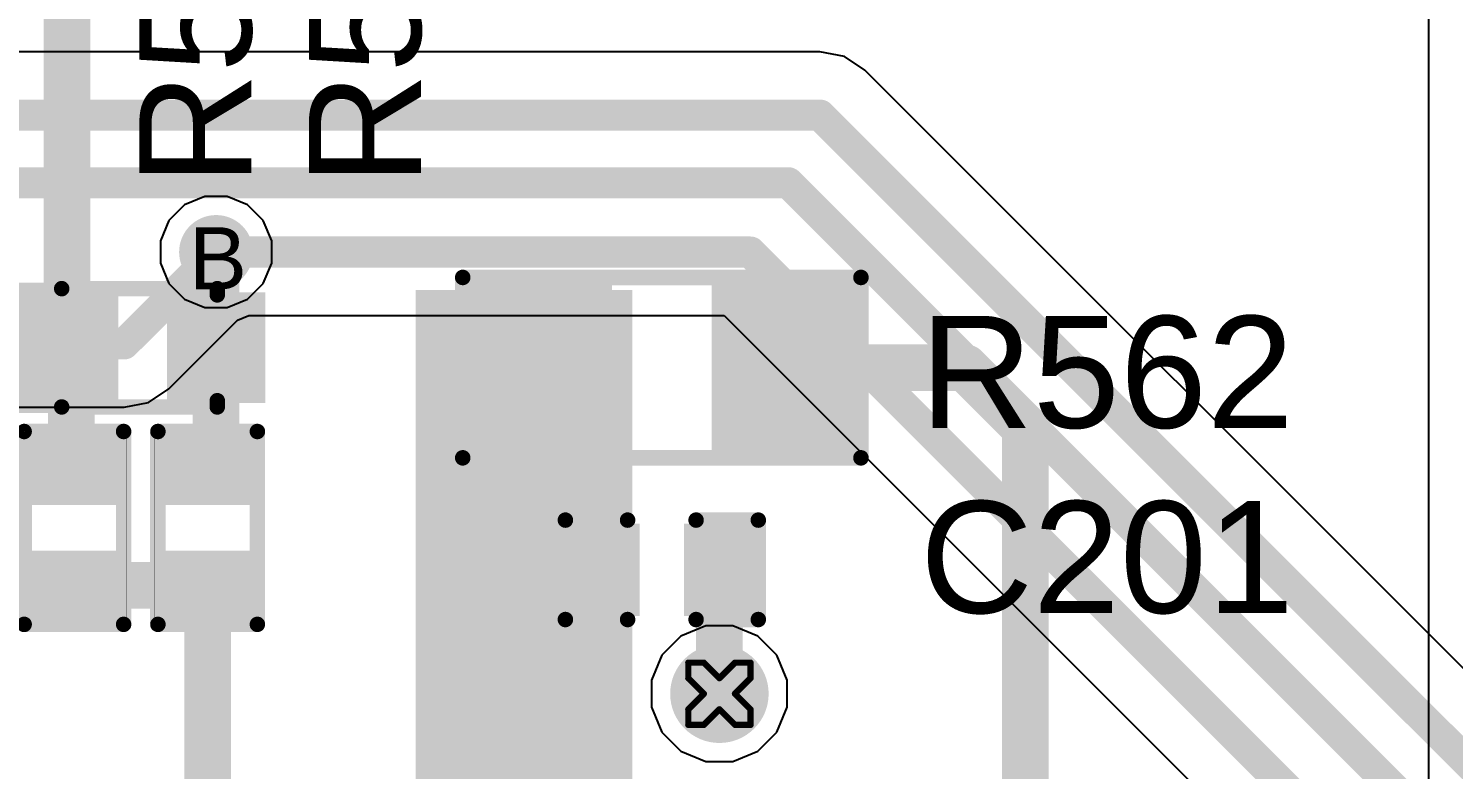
# Model space of a CAD drawing. Header units: inches. Extents: x 0 to 5379, y 0 to 5429.
# Drawn here: x 67.12 to 78.76, y 116.41 to 122.46 of the extents above; entities that cross this region are included whole.
import ezdxf

# ---------------------------------------------------------------- set-up
doc = ezdxf.new("R2010")
doc.units = ezdxf.units.IN
for name, color, linetype in [('Bottom Layer', 5, 'Continuous'), ('Bottom Solder', 6, 'Continuous'), ('Drill Drawing', 1, 'Continuous'), ('GND01', 16, 'Continuous'), ('GND02', 76, 'Continuous'), ('PWR', 156, 'Continuous'), ('SIG 01', 90, 'Continuous'), ('Top Layer', 1, 'Continuous'), ('Top Overlay', 2, 'Continuous'), ('Top Paste', 8, 'Continuous'), ('Top Solder', 216, 'Continuous'), ('Via Holes', 16, 'Continuous')]:
    doc.layers.add(name, color=color, linetype=linetype)
doc.styles.add('Arial', font='', dxfattribs={"height": 0.2})
doc.styles.get('Arial').set_extended_font_data('Arial')

# ---------------------------------------------------------------- blocks, each defined once
blk = doc.blocks.new('R___0805_218')
at = {"layer": 'Top Layer'}
for points in [[(-1.524, 0.635), (-0.508, 0.635), (-0.508, -0.635), (-1.524, -0.635)], [(0.508, 0.635), (1.524, 0.635), (1.524, -0.635), (0.508, -0.635)]]:
    blk.add_hatch(color=1, dxfattribs=at).paths.add_polyline_path(points)
at = {"layer": 'Top Paste'}
for points in [[(-1.524, 0.635), (-0.508, 0.635), (-0.508, -0.635), (-1.524, -0.635)], [(0.508, 0.635), (1.524, 0.635), (1.524, -0.635), (0.508, -0.635)]]:
    blk.add_hatch(color=8, dxfattribs=at).paths.add_polyline_path(points)
at = {"layer": 'Top Solder'}
for points in [[(-1.6256, 0.7366), (-0.4064, 0.7366), (-0.4064, -0.7366), (-1.6256, -0.7366)], [(0.4064, 0.7366), (1.6256, 0.7366), (1.6256, -0.7366), (0.4064, -0.7366)]]:
    blk.add_hatch(color=216, dxfattribs=at).paths.add_polyline_path(points)
at = {"layer": 'Top Overlay'}
for points in [[(1.6256, 0.7366, 0.127, 0.127, 0), (-1.6256, 0.7366, 0.127, 0.127, 0)], [(-1.6256, 0.7366, 0.127, 0.127, 0), (-1.6256, -0.7366, 0.127, 0.127, 0)], [(1.6256, 0.7366, 0.127, 0.127, 0), (1.6256, -0.7366, 0.127, 0.127, 0)], [(1.6256, -0.7366, 0.127, 0.127, 0), (-1.6256, -0.7366, 0.127, 0.127, 0)]]:
    blk.add_lwpolyline(points, format="xyseb", dxfattribs=at)
for points in [[(-1.65735, 0.7366, 0.0635, 0.0635, 1), (-1.59385, 0.7366, 0.0635, 0.0635, 1)], [(-1.65735, 0.7366, 0.0635, 0.0635, 1), (-1.59385, 0.7366, 0.0635, 0.0635, 1)], [(1.59385, 0.7366, 0.0635, 0.0635, 1), (1.65735, 0.7366, 0.0635, 0.0635, 1)], [(1.59385, 0.7366, 0.0635, 0.0635, 1), (1.65735, 0.7366, 0.0635, 0.0635, 1)], [(-1.65735, -0.7366, 0.0635, 0.0635, 1), (-1.59385, -0.7366, 0.0635, 0.0635, 1)], [(-1.65735, -0.7366, 0.0635, 0.0635, 1), (-1.59385, -0.7366, 0.0635, 0.0635, 1)], [(1.59385, -0.7366, 0.0635, 0.0635, 1), (1.65735, -0.7366, 0.0635, 0.0635, 1)], [(1.59385, -0.7366, 0.0635, 0.0635, 1), (1.65735, -0.7366, 0.0635, 0.0635, 1)]]:
    blk.add_lwpolyline(points, format="xyseb", close=True, dxfattribs=at)
blk = doc.blocks.new('R___0402_219')
at = {"layer": 'Top Layer'}
for points in [[(-0.699, -0.318), (-0.699, 0.317), (-0.241, 0.317), (-0.241, -0.318)], [(0.241, -0.318), (0.241, 0.317), (0.699, 0.317), (0.699, -0.318)]]:
    blk.add_hatch(color=1, dxfattribs=at).paths.add_polyline_path(points)
at = {"layer": 'Top Paste'}
for points in [[(-0.699, -0.318), (-0.699, 0.317), (-0.241, 0.317), (-0.241, -0.318)], [(0.241, -0.318), (0.241, 0.317), (0.699, 0.317), (0.699, -0.318)]]:
    blk.add_hatch(color=8, dxfattribs=at).paths.add_polyline_path(points)
at = {"layer": 'Top Solder'}
for points in [[(-0.754, -0.373), (-0.754, 0.373), (-0.186, 0.373), (-0.186, -0.373)], [(0.186, -0.373), (0.186, 0.373), (0.754, 0.373), (0.754, -0.373)]]:
    blk.add_hatch(color=216, dxfattribs=at).paths.add_polyline_path(points)
at = {"layer": 'Top Overlay'}
for points in [[(0.787, 0.406, 0.127, 0.127, 0), (-0.787, 0.406, 0.127, 0.127, 0)], [(-0.787, -0.406, 0.127, 0.127, 0), (-0.787, 0.406, 0.127, 0.127, 0)], [(0.787, -0.406, 0.127, 0.127, 0), (0.787, 0.406, 0.127, 0.127, 0)], [(0.787, -0.406, 0.127, 0.127, 0), (-0.787, -0.406, 0.127, 0.127, 0)], [(0.813, -0.432, 0.00323, 0.00323, 0), (-0.813, -0.432, 0.00323, 0.00323, 0)]]:
    blk.add_lwpolyline(points, format="xyseb", dxfattribs=at)
for points in [[(-0.819, 0.406, 0.0635, 0.0635, 1), (-0.756, 0.406, 0.0635, 0.0635, 1)], [(-0.819, 0.406, 0.0635, 0.0635, 1), (-0.756, 0.406, 0.0635, 0.0635, 1)], [(0.756, 0.406, 0.0635, 0.0635, 1), (0.819, 0.406, 0.0635, 0.0635, 1)], [(0.756, 0.406, 0.0635, 0.0635, 1), (0.819, 0.406, 0.0635, 0.0635, 1)], [(-0.819, -0.406, 0.0635, 0.0635, 1), (-0.756, -0.406, 0.0635, 0.0635, 1)], [(-0.819, -0.406, 0.0635, 0.0635, 1), (-0.756, -0.406, 0.0635, 0.0635, 1)], [(0.756, -0.406, 0.0635, 0.0635, 1), (0.819, -0.406, 0.0635, 0.0635, 1)], [(0.756, -0.406, 0.0635, 0.0635, 1), (0.819, -0.406, 0.0635, 0.0635, 1)], [(-0.814, -0.432, 0.00161, 0.00161, 1), (-0.812, -0.432, 0.00161, 0.00161, 1)], [(0.812, -0.432, 0.00161, 0.00161, 1), (0.814, -0.432, 0.00161, 0.00161, 1)]]:
    blk.add_lwpolyline(points, format="xyseb", close=True, dxfattribs=at)
blk = doc.blocks.new('R___0402_224')
at = {"layer": 'Top Layer'}
for points in [[(-0.699, -0.318), (-0.699, 0.318), (-0.241, 0.318), (-0.241, -0.318)], [(0.241, -0.318), (0.241, 0.318), (0.699, 0.318), (0.699, -0.318)]]:
    blk.add_hatch(color=1, dxfattribs=at).paths.add_polyline_path(points)
at = {"layer": 'Top Paste'}
for points in [[(-0.699, -0.318), (-0.699, 0.318), (-0.241, 0.318), (-0.241, -0.318)], [(0.241, -0.318), (0.241, 0.318), (0.699, 0.318), (0.699, -0.318)]]:
    blk.add_hatch(color=8, dxfattribs=at).paths.add_polyline_path(points)
at = {"layer": 'Top Solder'}
for points in [[(-0.754, -0.373), (-0.754, 0.373), (-0.186, 0.373), (-0.186, -0.373)], [(0.186, -0.373), (0.186, 0.373), (0.754, 0.373), (0.754, -0.373)]]:
    blk.add_hatch(color=216, dxfattribs=at).paths.add_polyline_path(points)
at = {"layer": 'Top Overlay'}
for points in [[(-0.787, 0.406, 0.127, 0.127, 0), (0.787, 0.406, 0.127, 0.127, 0)], [(-0.787, 0.406, 0.127, 0.127, 0), (-0.787, -0.406, 0.127, 0.127, 0)], [(0.787, 0.406, 0.127, 0.127, 0), (0.787, -0.406, 0.127, 0.127, 0)], [(-0.787, -0.406, 0.127, 0.127, 0), (0.787, -0.406, 0.127, 0.127, 0)], [(-0.813, -0.432, 0.00323, 0.00323, 0), (0.813, -0.432, 0.00323, 0.00323, 0)]]:
    blk.add_lwpolyline(points, format="xyseb", dxfattribs=at)
for points in [[(-0.819, 0.406, 0.0635, 0.0635, 1), (-0.756, 0.406, 0.0635, 0.0635, 1)], [(-0.819, 0.406, 0.0635, 0.0635, 1), (-0.756, 0.406, 0.0635, 0.0635, 1)], [(0.756, 0.406, 0.0635, 0.0635, 1), (0.819, 0.406, 0.0635, 0.0635, 1)], [(0.756, 0.406, 0.0635, 0.0635, 1), (0.819, 0.406, 0.0635, 0.0635, 1)], [(-0.819, -0.406, 0.0635, 0.0635, 1), (-0.756, -0.406, 0.0635, 0.0635, 1)], [(-0.819, -0.406, 0.0635, 0.0635, 1), (-0.756, -0.406, 0.0635, 0.0635, 1)], [(0.756, -0.406, 0.0635, 0.0635, 1), (0.819, -0.406, 0.0635, 0.0635, 1)], [(0.756, -0.406, 0.0635, 0.0635, 1), (0.819, -0.406, 0.0635, 0.0635, 1)], [(-0.814, -0.432, 0.00161, 0.00161, 1), (-0.812, -0.432, 0.00161, 0.00161, 1)], [(0.812, -0.432, 0.00161, 0.00161, 1), (0.814, -0.432, 0.00161, 0.00161, 1)]]:
    blk.add_lwpolyline(points, format="xyseb", close=True, dxfattribs=at)
blk = doc.blocks.new('SOD_523_835')
at = {"layer": 'Top Layer'}
for points in [[(-0.9, 0.35), (-0.3, 0.35), (-0.3, -0.35), (-0.9, -0.35)], [(0.3, 0.35), (0.9, 0.35), (0.9, -0.35), (0.3, -0.35)]]:
    blk.add_hatch(color=1, dxfattribs=at).paths.add_polyline_path(points)
at = {"layer": 'Top Overlay'}
for points in [[(0.662, 0.356), (1.424, 0.356), (1.424, 0.533), (0.662, 0.533)], [(0.941, -0.381), (1.424, -0.381), (1.424, 0.381), (0.941, 0.381)], [(0.662, -0.533), (1.424, -0.533), (1.424, -0.356), (0.662, -0.356)]]:
    blk.add_hatch(color=2, dxfattribs=at).paths.add_polyline_path(points)
at = {"layer": 'Top Paste'}
for points in [[(-0.9, 0.35), (-0.3, 0.35), (-0.3, -0.35), (-0.9, -0.35)], [(0.3, 0.35), (0.9, 0.35), (0.9, -0.35), (0.3, -0.35)]]:
    blk.add_hatch(color=8, dxfattribs=at).paths.add_polyline_path(points)
at = {"layer": 'Top Solder'}
for points in [[(-1.002, 0.452), (-0.198, 0.452), (-0.198, -0.452), (-1.002, -0.452)], [(0.198, 0.452), (1.002, 0.452), (1.002, -0.452), (0.198, -0.452)]]:
    blk.add_hatch(color=216, dxfattribs=at).paths.add_polyline_path(points)
at = {"layer": 'Top Overlay'}
for points in [[(0.66, 0.483, 0.127, 0.127, 0), (-0.61, 0.483, 0.127, 0.127, 0)], [(-0.61, 0.482, 0.127, 0.127, 0), (-0.61, 0.432, 0.127, 0.127, 0)], [(-0.61, -0.432, 0.127, 0.127, 0), (-0.61, -0.482, 0.127, 0.127, 0)], [(0.66, -0.483, 0.127, 0.127, 0), (-0.61, -0.483, 0.127, 0.127, 0)]]:
    blk.add_lwpolyline(points, format="xyseb", dxfattribs=at)
for points in [[(-0.641, 0.483, 0.0635, 0.0635, 1), (-0.578, 0.483, 0.0635, 0.0635, 1)], [(-0.641, 0.482, 0.0635, 0.0635, 1), (-0.578, 0.482, 0.0635, 0.0635, 1)], [(-0.641, 0.432, 0.0635, 0.0635, 1), (-0.578, 0.432, 0.0635, 0.0635, 1)], [(0.629, 0.483, 0.0635, 0.0635, 1), (0.692, 0.483, 0.0635, 0.0635, 1)], [(-0.641, -0.432, 0.0635, 0.0635, 1), (-0.578, -0.432, 0.0635, 0.0635, 1)], [(-0.641, -0.482, 0.0635, 0.0635, 1), (-0.578, -0.482, 0.0635, 0.0635, 1)], [(-0.641, -0.483, 0.0635, 0.0635, 1), (-0.578, -0.483, 0.0635, 0.0635, 1)], [(0.629, -0.483, 0.0635, 0.0635, 1), (0.692, -0.483, 0.0635, 0.0635, 1)]]:
    blk.add_lwpolyline(points, format="xyseb", close=True, dxfattribs=at)
blk = doc.blocks.new('C___0402_928')
at = {"layer": 'Top Layer'}
for points in [[(-0.699, -0.318), (-0.699, 0.318), (-0.241, 0.318), (-0.241, -0.318)], [(0.241, -0.318), (0.241, 0.318), (0.699, 0.318), (0.699, -0.318)]]:
    blk.add_hatch(color=1, dxfattribs=at).paths.add_polyline_path(points)
at = {"layer": 'Top Paste'}
for points in [[(-0.699, -0.318), (-0.699, 0.318), (-0.241, 0.318), (-0.241, -0.318)], [(0.241, -0.318), (0.241, 0.318), (0.699, 0.318), (0.699, -0.318)]]:
    blk.add_hatch(color=8, dxfattribs=at).paths.add_polyline_path(points)
at = {"layer": 'Top Solder'}
for points in [[(-0.758, -0.377), (-0.758, 0.377), (-0.181, 0.377), (-0.181, -0.377)], [(0.181, -0.377), (0.181, 0.377), (0.758, 0.377), (0.758, -0.377)]]:
    blk.add_hatch(color=216, dxfattribs=at).paths.add_polyline_path(points)
at = {"layer": 'Top Overlay'}
for points in [[(-0.787, -0.406, 0.127, 0.127, 0), (-0.787, 0.406, 0.127, 0.127, 0)], [(-0.787, 0.406, 0.127, 0.127, 0), (-0.279, 0.406, 0.127, 0.127, 0)], [(0.279, 0.406, 0.127, 0.127, 0), (0.787, 0.406, 0.127, 0.127, 0)], [(0.787, -0.406, 0.127, 0.127, 0), (0.787, 0.406, 0.127, 0.127, 0)], [(-0.787, -0.406, 0.127, 0.127, 0), (-0.279, -0.406, 0.127, 0.127, 0)], [(0.279, -0.406, 0.127, 0.127, 0), (0.787, -0.406, 0.127, 0.127, 0)]]:
    blk.add_lwpolyline(points, format="xyseb", dxfattribs=at)
for points in [[(-0.819, 0.406, 0.0635, 0.0635, 1), (-0.756, 0.406, 0.0635, 0.0635, 1)], [(-0.819, 0.406, 0.0635, 0.0635, 1), (-0.756, 0.406, 0.0635, 0.0635, 1)], [(-0.311, 0.406, 0.0635, 0.0635, 1), (-0.248, 0.406, 0.0635, 0.0635, 1)], [(0.248, 0.406, 0.0635, 0.0635, 1), (0.311, 0.406, 0.0635, 0.0635, 1)], [(0.756, 0.406, 0.0635, 0.0635, 1), (0.819, 0.406, 0.0635, 0.0635, 1)], [(0.756, 0.406, 0.0635, 0.0635, 1), (0.819, 0.406, 0.0635, 0.0635, 1)], [(-0.819, -0.406, 0.0635, 0.0635, 1), (-0.756, -0.406, 0.0635, 0.0635, 1)], [(-0.819, -0.406, 0.0635, 0.0635, 1), (-0.756, -0.406, 0.0635, 0.0635, 1)], [(-0.311, -0.406, 0.0635, 0.0635, 1), (-0.248, -0.406, 0.0635, 0.0635, 1)], [(0.248, -0.406, 0.0635, 0.0635, 1), (0.311, -0.406, 0.0635, 0.0635, 1)], [(0.756, -0.406, 0.0635, 0.0635, 1), (0.819, -0.406, 0.0635, 0.0635, 1)], [(0.756, -0.406, 0.0635, 0.0635, 1), (0.819, -0.406, 0.0635, 0.0635, 1)]]:
    blk.add_lwpolyline(points, format="xyseb", close=True, dxfattribs=at)

msp = doc.modelspace()

# ---------------------------------------------------------------- hatches: boundary and pattern name
at = {"layer": 'Bottom Layer'}
h = msp.add_hatch(color=5, dxfattribs=at)
edge = h.paths.add_edge_path()
edge.add_arc((68.653, 120.635), 0.2, 0, 360)
h = msp.add_hatch(color=5, dxfattribs=at)
edge = h.paths.add_edge_path()
edge.add_arc((72.762, 117.028), 0.3, 0, 360)
at = {"layer": 'Bottom Solder'}
h = msp.add_hatch(color=6, dxfattribs=at)
edge = h.paths.add_edge_path()
edge.add_arc((68.653, 120.635), 0.302, 0, 360)
h = msp.add_hatch(color=6, dxfattribs=at)
edge = h.paths.add_edge_path()
edge.add_arc((72.762, 117.028), 0.402, 0, 360)
at = {"layer": 'GND01'}
h = msp.add_hatch(color=16, dxfattribs=at)
edge = h.paths.add_edge_path()
edge.add_arc((68.653, 120.635), 0.2, 0, 360)
h = msp.add_hatch(color=16, dxfattribs=at)
edge = h.paths.add_edge_path()
edge.add_arc((72.762, 117.028), 0.3, 0, 360)
at = {"layer": 'GND02'}
h = msp.add_hatch(color=76, dxfattribs=at)
edge = h.paths.add_edge_path()
edge.add_arc((68.653, 120.635), 0.2, 0, 360)
h = msp.add_hatch(color=76, dxfattribs=at)
edge = h.paths.add_edge_path()
edge.add_arc((72.762, 117.028), 0.3, 0, 360)
at = {"layer": 'PWR'}
h = msp.add_hatch(color=156, dxfattribs=at)
edge = h.paths.add_edge_path()
edge.add_arc((68.653, 120.635), 0.2, 0, 360)
h = msp.add_hatch(color=156, dxfattribs=at)
edge = h.paths.add_edge_path()
edge.add_arc((72.762, 117.028), 0.3, 0, 360)
at = {"layer": 'SIG 01'}
h = msp.add_hatch(color=90, dxfattribs=at)
edge = h.paths.add_edge_path()
edge.add_arc((68.653, 120.635), 0.2, 0, 360)
h = msp.add_hatch(color=90, dxfattribs=at)
edge = h.paths.add_edge_path()
edge.add_arc((72.762, 117.028), 0.3, 0, 360)
at = {"layer": 'Top Layer'}
h = msp.add_hatch(color=1, dxfattribs=at)
edge = h.paths.add_edge_path()
edge.add_arc((68.653, 120.635), 0.2, 0, 360)
msp.add_hatch(color=1, dxfattribs=at).paths.add_polyline_path([(70.282, 114.174), (72.051, 114.174), (72.051, 120.326), (70.282, 120.326)])
h = msp.add_hatch(color=1, dxfattribs=at)
edge = h.paths.add_edge_path()
edge.add_arc((72.762, 117.028), 0.3, 0, 360)
at = {"layer": 'Top Solder'}
h = msp.add_hatch(color=216, dxfattribs=at)
edge = h.paths.add_edge_path()
edge.add_arc((68.653, 120.635), 0.302, 0, 360)
h = msp.add_hatch(color=216, dxfattribs=at)
edge = h.paths.add_edge_path()
edge.add_arc((72.762, 117.028), 0.402, 0, 360)
at = {"layer": 'Via Holes'}
h = msp.add_hatch(color=7, dxfattribs=at)
edge = h.paths.add_edge_path()
edge.add_arc((68.653, 120.635), 0.1, 0, 360)
h = msp.add_hatch(color=7, dxfattribs=at)
edge = h.paths.add_edge_path()
edge.add_arc((72.762, 117.028), 0.15, 0, 360)

# ---------------------------------------------------------------- linework, layer by layer
at = {"layer": 'Bottom Layer'}
for p, q in [((68.395, 121.02), (68.268, 120.892)), ((68.562, 121.089), (68.395, 121.02)), ((68.743, 121.089), (68.562, 121.089)), ((68.91, 121.02), (68.743, 121.089)), ((69.037, 120.892), (68.91, 121.02)), ((68.268, 120.892), (68.199, 120.726)), ((69.107, 120.726), (69.037, 120.892)), ((68.199, 120.726), (68.199, 120.545)), ((69.107, 120.545), (69.107, 120.726)), ((68.199, 120.545), (68.268, 120.378)), ((69.037, 120.378), (69.107, 120.545)), ((68.268, 120.378), (68.395, 120.25)), ((68.91, 120.25), (69.037, 120.378)), ((68.395, 120.25), (68.562, 120.181)), ((68.562, 120.181), (68.743, 120.181)), ((68.743, 120.181), (68.91, 120.25))]:
    msp.add_line(p, q, dxfattribs=at)
at = {"layer": 'Drill Drawing'}
for points in [[(72.508, 117.155, 0.0508, 0.0508, 0), (72.508, 117.282, 0.0508, 0.0508, 0)], [(72.508, 117.282, 0.0508, 0.0508, 0), (72.635, 117.282, 0.0508, 0.0508, 0)], [(72.635, 117.282, 0.0508, 0.0508, 0), (72.762, 117.155, 0.0508, 0.0508, 0)], [(72.762, 117.155, 0.0508, 0.0508, 0), (72.889, 117.282, 0.0508, 0.0508, 0)], [(72.889, 117.282, 0.0508, 0.0508, 0), (73.016, 117.282, 0.0508, 0.0508, 0)], [(73.016, 117.155, 0.0508, 0.0508, 0), (73.016, 117.282, 0.0508, 0.0508, 0)], [(72.508, 117.155, 0.0508, 0.0508, 0), (72.635, 117.028, 0.0508, 0.0508, 0)], [(72.889, 117.028, 0.0508, 0.0508, 0), (73.016, 117.155, 0.0508, 0.0508, 0)], [(72.508, 116.901, 0.0508, 0.0508, 0), (72.635, 117.028, 0.0508, 0.0508, 0)], [(72.889, 117.028, 0.0508, 0.0508, 0), (73.016, 116.901, 0.0508, 0.0508, 0)], [(72.508, 116.774, 0.0508, 0.0508, 0), (72.508, 116.901, 0.0508, 0.0508, 0)], [(72.635, 116.774, 0.0508, 0.0508, 0), (72.762, 116.901, 0.0508, 0.0508, 0)], [(72.762, 116.901, 0.0508, 0.0508, 0), (72.889, 116.774, 0.0508, 0.0508, 0)], [(73.016, 116.774, 0.0508, 0.0508, 0), (73.016, 116.901, 0.0508, 0.0508, 0)], [(72.508, 116.774, 0.0508, 0.0508, 0), (72.635, 116.774, 0.0508, 0.0508, 0)], [(72.889, 116.774, 0.0508, 0.0508, 0), (73.016, 116.774, 0.0508, 0.0508, 0)]]:
    msp.add_lwpolyline(points, format="xyseb", dxfattribs=at)
for points in [[(72.495, 117.282, 0.0254, 0.0254, 1), (72.521, 117.282, 0.0254, 0.0254, 1)], [(72.495, 117.282, 0.0254, 0.0254, 1), (72.521, 117.282, 0.0254, 0.0254, 1)], [(72.622, 117.282, 0.0254, 0.0254, 1), (72.648, 117.282, 0.0254, 0.0254, 1)], [(72.622, 117.282, 0.0254, 0.0254, 1), (72.648, 117.282, 0.0254, 0.0254, 1)], [(72.876, 117.282, 0.0254, 0.0254, 1), (72.902, 117.282, 0.0254, 0.0254, 1)], [(72.876, 117.282, 0.0254, 0.0254, 1), (72.902, 117.282, 0.0254, 0.0254, 1)], [(73.003, 117.282, 0.0254, 0.0254, 1), (73.029, 117.282, 0.0254, 0.0254, 1)], [(73.003, 117.282, 0.0254, 0.0254, 1), (73.029, 117.282, 0.0254, 0.0254, 1)], [(72.495, 117.155, 0.0254, 0.0254, 1), (72.521, 117.155, 0.0254, 0.0254, 1)], [(72.495, 117.155, 0.0254, 0.0254, 1), (72.521, 117.155, 0.0254, 0.0254, 1)], [(72.749, 117.155, 0.0254, 0.0254, 1), (72.775, 117.155, 0.0254, 0.0254, 1)], [(72.749, 117.155, 0.0254, 0.0254, 1), (72.775, 117.155, 0.0254, 0.0254, 1)], [(73.003, 117.155, 0.0254, 0.0254, 1), (73.029, 117.155, 0.0254, 0.0254, 1)], [(73.003, 117.155, 0.0254, 0.0254, 1), (73.029, 117.155, 0.0254, 0.0254, 1)], [(72.622, 117.028, 0.0254, 0.0254, 1), (72.648, 117.028, 0.0254, 0.0254, 1)], [(72.622, 117.028, 0.0254, 0.0254, 1), (72.648, 117.028, 0.0254, 0.0254, 1)], [(72.876, 117.028, 0.0254, 0.0254, 1), (72.902, 117.028, 0.0254, 0.0254, 1)], [(72.876, 117.028, 0.0254, 0.0254, 1), (72.902, 117.028, 0.0254, 0.0254, 1)], [(72.495, 116.901, 0.0254, 0.0254, 1), (72.521, 116.901, 0.0254, 0.0254, 1)], [(72.495, 116.901, 0.0254, 0.0254, 1), (72.521, 116.901, 0.0254, 0.0254, 1)], [(72.749, 116.901, 0.0254, 0.0254, 1), (72.775, 116.901, 0.0254, 0.0254, 1)], [(72.749, 116.901, 0.0254, 0.0254, 1), (72.775, 116.901, 0.0254, 0.0254, 1)], [(73.003, 116.901, 0.0254, 0.0254, 1), (73.029, 116.901, 0.0254, 0.0254, 1)], [(73.003, 116.901, 0.0254, 0.0254, 1), (73.029, 116.901, 0.0254, 0.0254, 1)], [(72.495, 116.774, 0.0254, 0.0254, 1), (72.521, 116.774, 0.0254, 0.0254, 1)], [(72.495, 116.774, 0.0254, 0.0254, 1), (72.521, 116.774, 0.0254, 0.0254, 1)], [(72.622, 116.774, 0.0254, 0.0254, 1), (72.648, 116.774, 0.0254, 0.0254, 1)], [(72.622, 116.774, 0.0254, 0.0254, 1), (72.648, 116.774, 0.0254, 0.0254, 1)], [(72.876, 116.774, 0.0254, 0.0254, 1), (72.902, 116.774, 0.0254, 0.0254, 1)], [(72.876, 116.774, 0.0254, 0.0254, 1), (72.902, 116.774, 0.0254, 0.0254, 1)], [(73.003, 116.774, 0.0254, 0.0254, 1), (73.029, 116.774, 0.0254, 0.0254, 1)], [(73.003, 116.774, 0.0254, 0.0254, 1), (73.029, 116.774, 0.0254, 0.0254, 1)]]:
    msp.add_lwpolyline(points, format="xyseb", close=True, dxfattribs=at)
at = {"layer": 'GND01'}
for p, q in [((68.395, 121.02), (68.268, 120.892)), ((68.562, 121.089), (68.395, 121.02)), ((68.743, 121.089), (68.562, 121.089)), ((68.91, 121.02), (68.743, 121.089)), ((69.037, 120.892), (68.91, 121.02)), ((68.268, 120.892), (68.199, 120.726)), ((69.107, 120.726), (69.037, 120.892)), ((68.199, 120.726), (68.199, 120.545)), ((69.107, 120.545), (69.107, 120.726)), ((68.199, 120.545), (68.268, 120.378)), ((69.037, 120.378), (69.107, 120.545)), ((68.268, 120.378), (68.395, 120.25)), ((68.91, 120.25), (69.037, 120.378)), ((68.395, 120.25), (68.562, 120.181)), ((68.562, 120.181), (68.743, 120.181)), ((68.743, 120.181), (68.91, 120.25))]:
    msp.add_line(p, q, dxfattribs=at)
at = {"layer": 'GND02'}
for p, q in [((68.395, 121.02), (68.268, 120.892)), ((68.562, 121.089), (68.395, 121.02)), ((68.743, 121.089), (68.562, 121.089)), ((68.91, 121.02), (68.743, 121.089)), ((69.037, 120.892), (68.91, 121.02)), ((68.268, 120.892), (68.199, 120.726)), ((69.107, 120.726), (69.037, 120.892)), ((68.199, 120.726), (68.199, 120.545)), ((69.107, 120.545), (69.107, 120.726)), ((68.199, 120.545), (68.268, 120.378)), ((69.037, 120.378), (69.107, 120.545)), ((68.268, 120.378), (68.395, 120.25)), ((68.91, 120.25), (69.037, 120.378)), ((68.395, 120.25), (68.562, 120.181)), ((68.562, 120.181), (68.743, 120.181)), ((68.743, 120.181), (68.91, 120.25))]:
    msp.add_line(p, q, dxfattribs=at)
at = {"layer": 'PWR'}
for p, q in [((78.551, 126.818), (78.551, 111.125)), ((68.395, 121.02), (68.268, 120.892)), ((68.562, 121.089), (68.395, 121.02)), ((68.743, 121.089), (68.562, 121.089)), ((68.91, 121.02), (68.743, 121.089)), ((69.037, 120.892), (68.91, 121.02)), ((68.268, 120.892), (68.199, 120.726)), ((69.107, 120.726), (69.037, 120.892)), ((68.199, 120.726), (68.199, 120.545)), ((69.107, 120.545), (69.107, 120.726)), ((68.199, 120.545), (68.268, 120.378)), ((69.037, 120.378), (69.107, 120.545)), ((68.268, 120.378), (68.395, 120.25)), ((68.91, 120.25), (69.037, 120.378)), ((68.395, 120.25), (68.562, 120.181)), ((68.562, 120.181), (68.743, 120.181)), ((68.743, 120.181), (68.91, 120.25)), ((72.652, 117.582), (72.448, 117.498)), ((72.872, 117.582), (72.652, 117.582)), ((73.076, 117.498), (72.872, 117.582)), ((72.448, 117.498), (72.292, 117.342)), ((73.232, 117.342), (73.076, 117.498)), ((72.292, 117.342), (72.208, 117.139)), ((73.316, 117.139), (73.232, 117.342)), ((72.208, 117.139), (72.208, 116.918)), ((73.316, 116.918), (73.316, 117.139)), ((72.208, 116.918), (72.292, 116.715)), ((73.232, 116.715), (73.316, 116.918)), ((72.292, 116.715), (72.448, 116.559)), ((73.076, 116.559), (73.232, 116.715)), ((72.448, 116.559), (72.652, 116.474)), ((72.652, 116.474), (72.872, 116.474)), ((72.872, 116.474), (73.076, 116.559))]:
    msp.add_line(p, q, dxfattribs=at)
at = {"layer": 'SIG 01'}
for p, q in [((73.583, 122.271), (64.673, 122.271)), ((73.782, 122.231), (73.583, 122.271)), ((73.95, 122.119), (73.782, 122.231)), ((82.454, 113.615), (73.95, 122.119)), ((68.268, 119.518), (68.829, 120.08)), ((68.829, 120.08), (68.92, 120.117)), ((68.92, 120.117), (72.8, 120.117)), ((72.8, 120.117), (81.292, 111.625)), ((68.1, 119.406), (68.268, 119.518)), ((63.128, 119.367), (67.902, 119.367)), ((67.902, 119.367), (68.1, 119.406))]:
    msp.add_line(p, q, dxfattribs=at)
for points in [[(64.673, 121.753, 0.254, 0.254, 0), (73.583, 121.753, 0.254, 0.254, 0)], [(73.583, 121.753, 0.254, 0.254, 0), (82.239, 113.097, 0.254, 0.254, 0)], [(66.669, 121.201, 0.254, 0.254, 0), (73.323, 121.201, 0.254, 0.254, 0)], [(73.323, 121.201, 0.254, 0.254, 0), (81.99, 112.533, 0.254, 0.254, 0)], [(67.902, 119.885, 0.254, 0.254, 0), (68.653, 120.635, 0.254, 0.254, 0)], [(68.653, 120.635, 0.254, 0.254, 0), (73.014, 120.635, 0.254, 0.254, 0)], [(73.014, 120.635, 0.254, 0.254, 0), (81.658, 111.992, 0.254, 0.254, 0)], [(63.128, 119.885, 0.254, 0.254, 0), (67.902, 119.885, 0.254, 0.254, 0)]]:
    msp.add_lwpolyline(points, format="xyseb", dxfattribs=at)
for points in [[(73.52, 121.753, 0.127, 0.127, 1), (73.647, 121.753, 0.127, 0.127, 1)], [(73.52, 121.753, 0.127, 0.127, 1), (73.647, 121.753, 0.127, 0.127, 1)], [(73.26, 121.201, 0.127, 0.127, 1), (73.387, 121.201, 0.127, 0.127, 1)], [(73.26, 121.201, 0.127, 0.127, 1), (73.387, 121.201, 0.127, 0.127, 1)], [(68.589, 120.635, 0.127, 0.127, 1), (68.716, 120.635, 0.127, 0.127, 1)], [(68.589, 120.635, 0.127, 0.127, 1), (68.716, 120.635, 0.127, 0.127, 1)], [(72.951, 120.635, 0.127, 0.127, 1), (73.078, 120.635, 0.127, 0.127, 1)], [(72.951, 120.635, 0.127, 0.127, 1), (73.078, 120.635, 0.127, 0.127, 1)], [(67.838, 119.885, 0.127, 0.127, 1), (67.965, 119.885, 0.127, 0.127, 1)], [(67.838, 119.885, 0.127, 0.127, 1), (67.965, 119.885, 0.127, 0.127, 1)]]:
    msp.add_lwpolyline(points, format="xyseb", close=True, dxfattribs=at)
at = {"layer": 'Top Layer'}
for points in [[(67.437, 119.869, 0.381, 0.381, 0), (67.437, 123.534, 0.381, 0.381, 0)], [(68.653, 119.853, 0.381, 0.381, 0), (68.653, 120.635, 0.381, 0.381, 0)], [(67.453, 119.853, 0.381, 0.381, 0), (67.472, 119.833, 0.381, 0.381, 0)], [(67.472, 118.872, 0.381, 0.381, 0), (67.472, 119.833, 0.381, 0.381, 0)], [(68.653, 118.852, 0.381, 0.381, 0), (68.653, 119.853, 0.381, 0.381, 0)], [(73.308, 119.691, 0.381, 0.381, 0), (74.769, 119.691, 0.381, 0.381, 0)], [(74.769, 119.691, 0.381, 0.381, 0), (75.26, 119.2, 0.381, 0.381, 0)], [(75.26, 114.131, 0.381, 0.381, 0), (75.26, 119.2, 0.381, 0.381, 0)], [(67.472, 118.872, 0.381, 0.381, 0), (67.492, 118.852, 0.381, 0.381, 0)], [(72.762, 117.028, 0.381, 0.381, 0), (72.762, 118.04, 0.381, 0.381, 0)], [(67.492, 117.913, 0.381, 0.381, 0), (68.584, 117.913, 0.381, 0.381, 0)], [(68.584, 114.974, 0.381, 0.381, 0), (68.584, 117.913, 0.381, 0.381, 0)]]:
    msp.add_lwpolyline(points, format="xyseb", dxfattribs=at)
for points in [[(68.557, 120.635, 0.191, 0.191, 1), (68.748, 120.635, 0.191, 0.191, 1)], [(67.341, 119.869, 0.191, 0.191, 1), (67.532, 119.869, 0.191, 0.191, 1)], [(67.357, 119.853, 0.191, 0.191, 1), (67.548, 119.853, 0.191, 0.191, 1)], [(67.377, 119.833, 0.191, 0.191, 1), (67.568, 119.833, 0.191, 0.191, 1)], [(67.377, 119.833, 0.191, 0.191, 1), (67.568, 119.833, 0.191, 0.191, 1)], [(68.557, 119.853, 0.191, 0.191, 1), (68.748, 119.853, 0.191, 0.191, 1)], [(68.557, 119.853, 0.191, 0.191, 1), (68.748, 119.853, 0.191, 0.191, 1)], [(73.213, 119.691, 0.191, 0.191, 1), (73.403, 119.691, 0.191, 0.191, 1)], [(74.674, 119.691, 0.191, 0.191, 1), (74.864, 119.691, 0.191, 0.191, 1)], [(74.674, 119.691, 0.191, 0.191, 1), (74.864, 119.691, 0.191, 0.191, 1)], [(75.165, 119.2, 0.191, 0.191, 1), (75.355, 119.2, 0.191, 0.191, 1)], [(75.165, 119.2, 0.191, 0.191, 1), (75.355, 119.2, 0.191, 0.191, 1)], [(67.377, 118.872, 0.191, 0.191, 1), (67.568, 118.872, 0.191, 0.191, 1)], [(67.377, 118.872, 0.191, 0.191, 1), (67.568, 118.872, 0.191, 0.191, 1)], [(67.397, 118.852, 0.191, 0.191, 1), (67.587, 118.852, 0.191, 0.191, 1)], [(68.557, 118.852, 0.191, 0.191, 1), (68.748, 118.852, 0.191, 0.191, 1)], [(72.667, 118.04, 0.191, 0.191, 1), (72.857, 118.04, 0.191, 0.191, 1)], [(67.397, 117.913, 0.191, 0.191, 1), (67.587, 117.913, 0.191, 0.191, 1)], [(68.489, 117.913, 0.191, 0.191, 1), (68.679, 117.913, 0.191, 0.191, 1)], [(68.489, 117.913, 0.191, 0.191, 1), (68.679, 117.913, 0.191, 0.191, 1)], [(72.667, 117.028, 0.191, 0.191, 1), (72.857, 117.028, 0.191, 0.191, 1)]]:
    msp.add_lwpolyline(points, format="xyseb", close=True, dxfattribs=at)

# ---------------------------------------------------------------- block references
for name, p, rotation in [('R___0805_218', (72.292, 119.691), 180), ('SOD_523_835', (68.053, 119.853), 180), ('R___0402_224', (67.492, 118.382), 90), ('R___0402_219', (68.584, 118.382), 270)]:
    msp.add_blockref(name, p, dxfattribs=dict(rotation=rotation))
msp.add_blockref('C___0402_928', (72.292, 118.04))

# ---------------------------------------------------------------- texts
at = {"layer": 'Drill Drawing', "style": 'Arial'}
msp.add_text('B', height=0.508, dxfattribs=at).set_placement((68.432, 120.33))
at = {"layer": 'Top Overlay', "style": 'Arial'}
for s, p in [('R556', (68.941, 121.177)), ('R561', (70.325, 121.177))]:
    msp.add_text(s, height=0.9144, rotation=90, dxfattribs=at).set_placement(p)
for s, p in [('R562', (74.399, 119.199)), ('C201', (74.399, 117.687))]:
    msp.add_text(s, height=0.9144, dxfattribs=at).set_placement(p)

doc.saveas('drawing.dxf')
